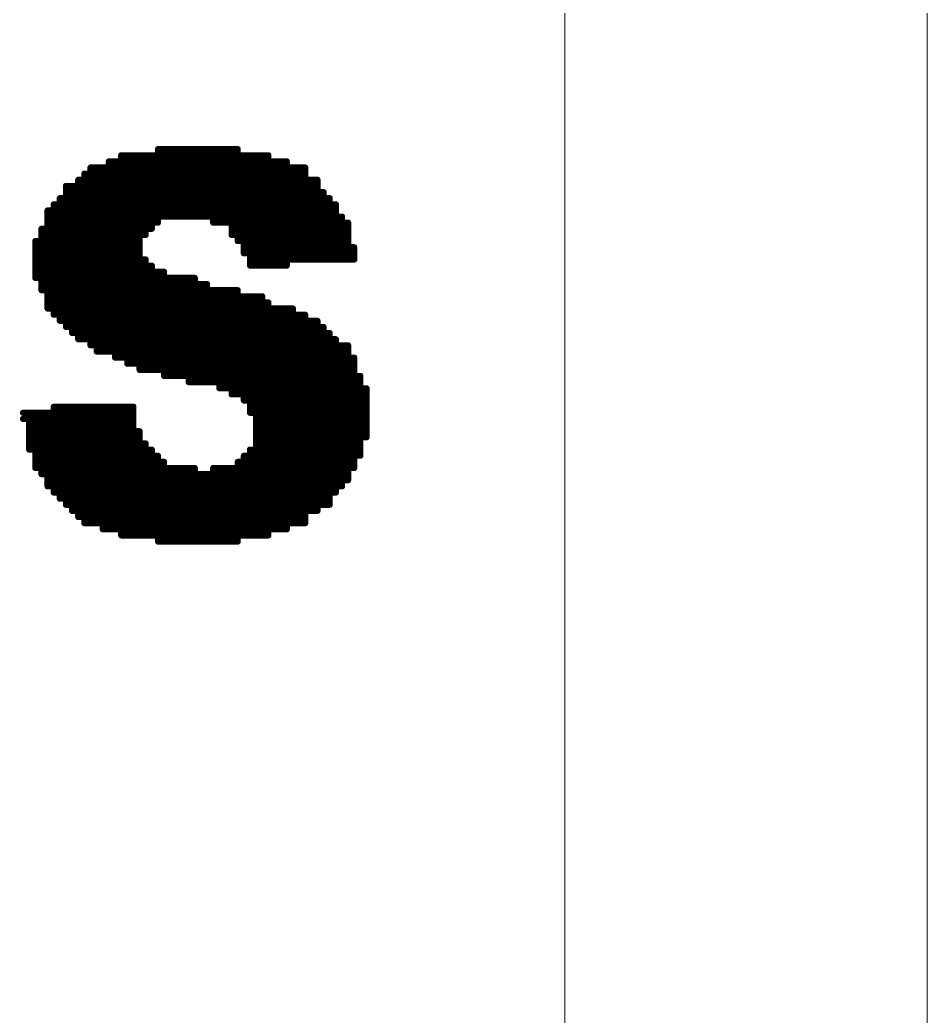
# Model space of a CAD drawing. Header units: millimetres. Extents: x 485.8 to 560.8, y 382.8 to 430.9.
# Drawn here: x 557.032 to 560.788, y 415.53 to 419.657 of the extents above; entities that cross this region are included whole.
import ezdxf

# ---------------------------------------------------------------- set-up
doc = ezdxf.new("R2010")
doc.units = ezdxf.units.MM
doc.layers.add('TOPOVERLAY', color=2, linetype='Continuous')

msp = doc.modelspace()

# ---------------------------------------------------------------- linework, layer by layer
at = {"color": 0, "lineweight": 5}
for p, q in [((560.7879, 430.8507), (560.7879, 382.8507)), ((559.2878, 386.3516), (559.2879, 427.3521))]:
    msp.add_line(p, q, dxfattribs=at)
at = {"layer": 'TOPOVERLAY', "color": 0, "const_width": 0.0254}
for points in [[(557.6035, 419.1214), (557.9337, 419.1214)], [(557.6035, 418.8166), (557.6035, 419.1214)], [(557.6289, 418.842), (557.6289, 419.1214)], [(557.6543, 418.842), (557.6543, 419.1214)], [(557.6797, 418.842), (557.6797, 419.1214)], [(557.7051, 418.842), (557.7051, 419.1214)], [(557.7305, 418.842), (557.7305, 419.1214)], [(557.7559, 418.842), (557.7559, 419.1214)], [(557.7813, 418.842), (557.7813, 419.1214)], [(557.8067, 418.842), (557.8067, 419.1214)], [(557.8321, 418.8166), (557.8321, 419.1214)], [(557.8575, 418.8166), (557.8575, 419.1214)], [(557.8829, 418.8166), (557.8829, 419.1214)], [(557.9083, 418.7658), (557.9083, 419.1214)], [(557.9337, 418.7404), (557.9337, 419.1214)], [(557.4511, 419.096), (558.0607, 419.096)], [(557.4511, 418.2578), (557.4511, 419.096)], [(557.4765, 418.2324), (557.4765, 419.096)], [(557.5019, 418.2324), (557.5019, 419.096)], [(557.5273, 418.207), (557.5273, 419.096)], [(557.5527, 418.7658), (557.5527, 419.096)], [(557.5781, 418.7912), (557.5781, 419.096)], [(557.9591, 418.6896), (557.9591, 419.096)], [(557.9845, 418.6388), (557.9845, 419.096)], [(558.0099, 418.6388), (558.0099, 419.096)], [(558.0353, 418.6388), (558.0353, 419.096)], [(558.0607, 418.6388), (558.0607, 419.096)], [(557.3241, 419.0452), (558.2131, 419.0452)], [(557.3241, 418.3086), (557.3241, 419.0452)], [(557.3495, 418.2832), (557.3495, 419.0452)], [(557.3749, 418.2832), (557.3749, 419.0452)], [(557.4003, 419.0706), (558.1369, 419.0706)], [(557.4003, 418.2832), (557.4003, 419.0706)], [(557.4257, 418.2578), (557.4257, 419.0706)], [(558.0861, 418.6388), (558.0861, 419.0706)], [(558.1115, 418.6388), (558.1115, 419.0706)], [(558.1369, 418.6388), (558.1369, 419.0706)], [(558.1623, 418.6642), (558.1623, 419.0452)], [(558.1877, 418.6642), (558.1877, 419.0452)], [(558.2131, 418.6642), (558.2131, 419.0452)], [(557.2987, 419.0198), (558.2131, 419.0198)], [(557.2987, 418.334), (557.2987, 419.0198)], [(557.2225, 418.969), (558.2639, 418.969)], [(557.2225, 418.3848), (557.2225, 418.969)], [(557.2479, 418.3594), (557.2479, 418.969)], [(557.2733, 418.9944), (558.2639, 418.9944)], [(557.2733, 418.334), (557.2733, 418.9944)], [(558.2385, 418.6642), (558.2385, 418.9944)], [(558.2639, 418.6642), (558.2639, 418.9944)], [(557.1971, 418.9182), (558.3147, 418.9182)], [(557.1971, 418.4102), (557.1971, 418.9182)], [(557.2225, 418.9436), (558.2893, 418.9436)], [(558.2893, 418.6642), (558.2893, 418.9436)], [(558.3147, 418.6642), (558.3147, 418.9182)], [(557.1717, 418.8928), (558.3401, 418.8928)], [(557.1717, 418.4356), (557.1717, 418.8928)], [(558.3401, 418.6642), (558.3401, 418.8928)], [(557.1463, 418.8674), (558.3401, 418.8674)], [(557.1463, 418.461), (557.1463, 418.8674)], [(557.1463, 418.842), (558.3655, 418.842)], [(558.3655, 418.6642), (558.3655, 418.842)], [(557.1209, 418.7912), (557.5781, 418.7912)], [(557.1209, 418.5372), (557.1209, 418.7912)], [(557.1463, 418.8166), (557.6035, 418.8166)], [(557.8321, 418.8166), (558.3909, 418.8166)], [(557.9083, 418.7912), (558.3909, 418.7912)], [(558.3909, 418.6642), (558.3909, 418.8166)], [(557.1209, 418.7658), (557.5527, 418.7658)], [(557.9083, 418.7658), (558.3909, 418.7658)], [(557.0955, 418.7404), (557.5273, 418.7404)], [(557.0955, 418.588), (557.0955, 418.7404)], [(557.0955, 418.715), (557.5273, 418.715)], [(557.9337, 418.7404), (558.3909, 418.7404)], [(557.9591, 418.715), (558.4163, 418.715)], [(558.4163, 418.6642), (558.4163, 418.715)], [(557.0955, 418.6896), (557.5273, 418.6896)], [(557.9591, 418.6896), (558.4163, 418.6896)], [(557.0955, 418.6642), (557.5527, 418.6642)], [(557.0955, 418.6388), (557.5781, 418.6388)], [(557.5527, 418.207), (557.5527, 418.6642)], [(557.5781, 418.207), (557.5781, 418.6388)], [(557.9845, 418.6642), (558.4163, 418.6642)], [(557.9845, 418.6388), (558.1369, 418.6388)], [(557.0955, 418.6134), (557.6289, 418.6134)], [(557.0955, 418.588), (557.7559, 418.588)], [(557.6035, 418.207), (557.6035, 418.6134)], [(557.6289, 418.1816), (557.6289, 418.6134)], [(557.6543, 418.1816), (557.6543, 418.588)], [(557.6797, 418.1816), (557.6797, 418.588)], [(557.7051, 418.1816), (557.7051, 418.588)], [(557.7305, 418.1562), (557.7305, 418.588)], [(557.7559, 418.1562), (557.7559, 418.588)], [(557.1209, 418.5626), (557.8067, 418.5626)], [(557.7813, 418.1562), (557.7813, 418.5626)], [(557.8067, 418.1562), (557.8067, 418.5626)], [(557.1209, 418.5372), (557.9337, 418.5372)], [(557.1463, 418.5118), (558.0353, 418.5118)], [(557.8321, 418.1562), (557.8321, 418.5372)], [(557.8575, 418.1308), (557.8575, 418.5372)], [(557.8829, 418.1308), (557.8829, 418.5372)], [(557.9083, 418.1054), (557.9083, 418.5372)], [(557.9337, 418.1054), (557.9337, 418.5372)], [(557.9591, 418.08), (557.9591, 418.5118)], [(557.9845, 418.0292), (557.9845, 418.5118)], [(558.0099, 417.5212), (558.0099, 418.5118)], [(558.0353, 417.5212), (558.0353, 418.5118)], [(557.1463, 418.4864), (558.0607, 418.4864)], [(557.1463, 418.461), (558.1623, 418.461)], [(558.0607, 417.5212), (558.0607, 418.4864)], [(558.0861, 417.5466), (558.0861, 418.461)], [(558.1115, 417.5466), (558.1115, 418.461)], [(558.1369, 417.5466), (558.1369, 418.461)], [(558.1623, 417.572), (558.1623, 418.461)], [(557.1717, 418.4356), (558.2131, 418.4356)], [(558.1877, 417.572), (558.1877, 418.4356)], [(558.2131, 417.572), (558.2131, 418.4356)], [(557.1971, 418.4102), (558.2639, 418.4102)], [(557.2225, 418.3848), (558.2893, 418.3848)], [(558.2385, 417.6228), (558.2385, 418.4102)], [(558.2639, 417.6228), (558.2639, 418.4102)], [(558.2893, 417.6482), (558.2893, 418.3848)], [(557.2479, 418.3594), (558.3147, 418.3594)], [(558.3147, 417.6482), (558.3147, 418.3594)], [(557.2733, 418.334), (558.3401, 418.334)], [(557.3241, 418.3086), (558.3909, 418.3086)], [(558.3401, 417.699), (558.3401, 418.334)], [(558.3655, 417.7244), (558.3655, 418.3086)], [(558.3909, 417.7498), (558.3909, 418.3086)], [(557.3495, 418.2832), (558.3909, 418.2832)], [(557.4257, 418.2578), (558.4163, 418.2578)], [(558.4163, 417.8006), (558.4163, 418.2578)], [(557.4765, 418.2324), (558.4163, 418.2324)], [(557.5273, 418.207), (558.4163, 418.207)], [(557.6289, 418.1816), (558.4417, 418.1816)], [(558.4417, 417.8514), (558.4417, 418.1816)], [(557.7305, 418.1562), (558.4417, 418.1562)], [(557.8575, 418.1308), (558.4671, 418.1308)], [(558.4671, 417.9276), (558.4671, 418.1308)], [(557.9083, 418.1054), (558.4671, 418.1054)], [(557.1717, 418.0546), (557.5019, 418.0546)], [(557.1717, 417.699), (557.1717, 418.0546)], [(557.1971, 417.6736), (557.1971, 418.0546)], [(557.2225, 417.6482), (557.2225, 418.0546)], [(557.2479, 417.6228), (557.2479, 418.0546)], [(557.2733, 417.5974), (557.2733, 418.0546)], [(557.2987, 417.572), (557.2987, 418.0546)], [(557.3241, 417.572), (557.3241, 418.0546)], [(557.3495, 417.572), (557.3495, 418.0546)], [(557.3749, 417.5466), (557.3749, 418.0546)], [(557.4003, 417.5466), (557.4003, 418.0546)], [(557.4257, 417.5466), (557.4257, 418.0546)], [(557.4511, 417.5212), (557.4511, 418.0546)], [(557.4765, 417.5212), (557.4765, 418.0546)], [(557.5019, 417.5212), (557.5019, 418.0546)], [(557.9591, 418.08), (558.4671, 418.08)], [(557.9845, 418.0546), (558.4671, 418.0546)], [(557.0447, 418.0292), (557.5019, 418.0292)], [(557.0701, 417.8768), (557.0701, 418.0292)], [(557.0955, 417.8006), (557.0955, 418.0292)], [(557.1209, 417.7752), (557.1209, 418.0292)], [(557.1463, 417.7244), (557.1463, 418.0292)], [(557.9845, 418.0292), (558.4671, 418.0292)], [(557.0447, 418.0038), (557.5019, 418.0038)], [(557.0701, 417.9784), (557.5019, 417.9784)], [(558.0099, 418.0038), (558.4671, 418.0038)], [(558.0099, 417.9784), (558.4671, 417.9784)], [(557.0701, 417.953), (557.5273, 417.953)], [(557.0701, 417.9276), (557.5273, 417.9276)], [(557.5273, 417.5212), (557.5273, 417.953)], [(558.0099, 417.953), (558.4671, 417.953)], [(558.0099, 417.9276), (558.4671, 417.9276)], [(557.0701, 417.9022), (557.5527, 417.9022)], [(557.5527, 417.5212), (557.5527, 417.9022)], [(558.0099, 417.9022), (558.4417, 417.9022)], [(557.0701, 417.8768), (557.5781, 417.8768)], [(557.0955, 417.8514), (557.6035, 417.8514)], [(557.5781, 417.5212), (557.5781, 417.8768)], [(557.6035, 417.4958), (557.6035, 417.8514)], [(557.9591, 417.8514), (558.4417, 417.8514)], [(557.9591, 417.5212), (557.9591, 417.8514)], [(557.9845, 417.8768), (558.4417, 417.8768)], [(557.9845, 417.5212), (557.9845, 417.8768)], [(557.0955, 417.826), (557.6289, 417.826)], [(557.0955, 417.8006), (557.7559, 417.8006)], [(557.6289, 417.4958), (557.6289, 417.826)], [(557.6543, 417.4958), (557.6543, 417.8006)], [(557.6797, 417.4958), (557.6797, 417.8006)], [(557.7051, 417.4958), (557.7051, 417.8006)], [(557.7305, 417.4958), (557.7305, 417.8006)], [(557.7559, 417.4958), (557.7559, 417.8006)], [(557.8321, 417.8006), (558.4163, 417.8006)], [(557.8321, 417.4958), (557.8321, 417.8006)], [(557.8575, 417.4958), (557.8575, 417.8006)], [(557.8829, 417.4958), (557.8829, 417.8006)], [(557.9083, 417.4958), (557.9083, 417.8006)], [(557.9337, 417.826), (558.4163, 417.826)], [(557.9337, 417.4958), (557.9337, 417.826)], [(557.1209, 417.7752), (558.3909, 417.7752)], [(557.7813, 417.4958), (557.7813, 417.7752)], [(557.8067, 417.4958), (557.8067, 417.7752)], [(557.1463, 417.7498), (558.3909, 417.7498)], [(557.1463, 417.7244), (558.3655, 417.7244)], [(557.1717, 417.699), (558.3401, 417.699)], [(557.1971, 417.6736), (558.3147, 417.6736)], [(557.2225, 417.6482), (558.3147, 417.6482)], [(557.2479, 417.6228), (558.2639, 417.6228)], [(557.2733, 417.5974), (558.2131, 417.5974)], [(557.2987, 417.572), (558.2131, 417.572)], [(557.3749, 417.5466), (558.1369, 417.5466)], [(557.4511, 417.5212), (558.0607, 417.5212)], [(557.6035, 417.4958), (557.9337, 417.4958)]]:
    msp.add_lwpolyline(points, dxfattribs=at)
at = {"layer": 'TOPOVERLAY', "color": 0, "const_width": 0.0127}
for points in [[(557.5972, 419.1214, 1), (557.6099, 419.1214, 1)], [(557.5972, 419.1214, 1), (557.6099, 419.1214, 1)], [(557.6226, 419.1214, 1), (557.6353, 419.1214, 1)], [(557.648, 419.1214, 1), (557.6607, 419.1214, 1)], [(557.6734, 419.1214, 1), (557.6861, 419.1214, 1)], [(557.6988, 419.1214, 1), (557.7115, 419.1214, 1)], [(557.7242, 419.1214, 1), (557.7369, 419.1214, 1)], [(557.7496, 419.1214, 1), (557.7623, 419.1214, 1)], [(557.775, 419.1214, 1), (557.7877, 419.1214, 1)], [(557.8004, 419.1214, 1), (557.8131, 419.1214, 1)], [(557.8258, 419.1214, 1), (557.8385, 419.1214, 1)], [(557.8512, 419.1214, 1), (557.8639, 419.1214, 1)], [(557.8766, 419.1214, 1), (557.8893, 419.1214, 1)], [(557.902, 419.1214, 1), (557.9147, 419.1214, 1)], [(557.9274, 419.1214, 1), (557.9401, 419.1214, 1)], [(557.9274, 419.1214, 1), (557.9401, 419.1214, 1)], [(557.4448, 419.096, 1), (557.4575, 419.096, 1)], [(557.4448, 419.096, 1), (557.4575, 419.096, 1)], [(557.4702, 419.096, 1), (557.4829, 419.096, 1)], [(557.4956, 419.096, 1), (557.5083, 419.096, 1)], [(557.521, 419.096, 1), (557.5337, 419.096, 1)], [(557.5464, 419.096, 1), (557.5591, 419.096, 1)], [(557.5718, 419.096, 1), (557.5845, 419.096, 1)], [(557.9528, 419.096, 1), (557.9655, 419.096, 1)], [(557.9782, 419.096, 1), (557.9909, 419.096, 1)], [(558.0036, 419.096, 1), (558.0163, 419.096, 1)], [(558.029, 419.096, 1), (558.0417, 419.096, 1)], [(558.0544, 419.096, 1), (558.0671, 419.096, 1)], [(558.0544, 419.096, 1), (558.0671, 419.096, 1)], [(557.3178, 419.0452, 1), (557.3305, 419.0452, 1)], [(557.3178, 419.0452, 1), (557.3305, 419.0452, 1)], [(557.3432, 419.0452, 1), (557.3559, 419.0452, 1)], [(557.3686, 419.0452, 1), (557.3813, 419.0452, 1)], [(557.394, 419.0706, 1), (557.4067, 419.0706, 1)], [(557.394, 419.0706, 1), (557.4067, 419.0706, 1)], [(557.4194, 419.0706, 1), (557.4321, 419.0706, 1)], [(558.0798, 419.0706, 1), (558.0925, 419.0706, 1)], [(558.1052, 419.0706, 1), (558.1179, 419.0706, 1)], [(558.1306, 419.0706, 1), (558.1433, 419.0706, 1)], [(558.1306, 419.0706, 1), (558.1433, 419.0706, 1)], [(558.156, 419.0452, 1), (558.1687, 419.0452, 1)], [(558.1814, 419.0452, 1), (558.1941, 419.0452, 1)], [(558.2068, 419.0452, 1), (558.2195, 419.0452, 1)], [(558.2068, 419.0452, 1), (558.2195, 419.0452, 1)], [(557.2924, 419.0198, 1), (557.3051, 419.0198, 1)], [(557.2924, 419.0198, 1), (557.3051, 419.0198, 1)], [(558.2068, 419.0198, 1), (558.2195, 419.0198, 1)], [(557.2162, 418.969, 1), (557.2289, 418.969, 1)], [(557.2162, 418.969, 1), (557.2289, 418.969, 1)], [(557.2416, 418.969, 1), (557.2543, 418.969, 1)], [(557.267, 418.9944, 1), (557.2797, 418.9944, 1)], [(557.267, 418.9944, 1), (557.2797, 418.9944, 1)], [(558.2322, 418.9944, 1), (558.2449, 418.9944, 1)], [(558.2576, 418.9944, 1), (558.2703, 418.9944, 1)], [(558.2576, 418.9944, 1), (558.2703, 418.9944, 1)], [(558.2576, 418.969, 1), (558.2703, 418.969, 1)], [(557.1908, 418.9182, 1), (557.2035, 418.9182, 1)], [(557.1908, 418.9182, 1), (557.2035, 418.9182, 1)], [(557.2162, 418.9436, 1), (557.2289, 418.9436, 1)], [(558.283, 418.9436, 1), (558.2957, 418.9436, 1)], [(558.283, 418.9436, 1), (558.2957, 418.9436, 1)], [(558.3084, 418.9182, 1), (558.3211, 418.9182, 1)], [(558.3084, 418.9182, 1), (558.3211, 418.9182, 1)], [(557.1654, 418.8928, 1), (557.1781, 418.8928, 1)], [(557.1654, 418.8928, 1), (557.1781, 418.8928, 1)], [(558.3338, 418.8928, 1), (558.3465, 418.8928, 1)], [(558.3338, 418.8928, 1), (558.3465, 418.8928, 1)], [(557.14, 418.8674, 1), (557.1527, 418.8674, 1)], [(557.14, 418.8674, 1), (557.1527, 418.8674, 1)], [(557.14, 418.842, 1), (557.1527, 418.842, 1)], [(557.6226, 418.842, 1), (557.6353, 418.842, 1)], [(557.648, 418.842, 1), (557.6607, 418.842, 1)], [(557.6734, 418.842, 1), (557.6861, 418.842, 1)], [(557.6988, 418.842, 1), (557.7115, 418.842, 1)], [(557.7242, 418.842, 1), (557.7369, 418.842, 1)], [(557.7496, 418.842, 1), (557.7623, 418.842, 1)], [(557.775, 418.842, 1), (557.7877, 418.842, 1)], [(557.8004, 418.842, 1), (557.8131, 418.842, 1)], [(558.3338, 418.8674, 1), (558.3465, 418.8674, 1)], [(558.3592, 418.842, 1), (558.3719, 418.842, 1)], [(558.3592, 418.842, 1), (558.3719, 418.842, 1)], [(557.1146, 418.7912, 1), (557.1273, 418.7912, 1)], [(557.1146, 418.7912, 1), (557.1273, 418.7912, 1)], [(557.14, 418.8166, 1), (557.1527, 418.8166, 1)], [(557.5718, 418.7912, 1), (557.5845, 418.7912, 1)], [(557.5718, 418.7912, 1), (557.5845, 418.7912, 1)], [(557.5972, 418.8166, 1), (557.6099, 418.8166, 1)], [(557.5972, 418.8166, 1), (557.6099, 418.8166, 1)], [(557.8258, 418.8166, 1), (557.8385, 418.8166, 1)], [(557.8258, 418.8166, 1), (557.8385, 418.8166, 1)], [(557.8512, 418.8166, 1), (557.8639, 418.8166, 1)], [(557.8766, 418.8166, 1), (557.8893, 418.8166, 1)], [(557.902, 418.7912, 1), (557.9147, 418.7912, 1)], [(558.3846, 418.8166, 1), (558.3973, 418.8166, 1)], [(558.3846, 418.8166, 1), (558.3973, 418.8166, 1)], [(558.3846, 418.7912, 1), (558.3973, 418.7912, 1)], [(557.1146, 418.7658, 1), (557.1273, 418.7658, 1)], [(557.5464, 418.7658, 1), (557.5591, 418.7658, 1)], [(557.5464, 418.7658, 1), (557.5591, 418.7658, 1)], [(557.902, 418.7658, 1), (557.9147, 418.7658, 1)], [(557.902, 418.7658, 1), (557.9147, 418.7658, 1)], [(558.3846, 418.7658, 1), (558.3973, 418.7658, 1)], [(557.0892, 418.7404, 1), (557.1019, 418.7404, 1)], [(557.0892, 418.7404, 1), (557.1019, 418.7404, 1)], [(557.0892, 418.715, 1), (557.1019, 418.715, 1)], [(557.521, 418.7404, 1), (557.5337, 418.7404, 1)], [(557.521, 418.715, 1), (557.5337, 418.715, 1)], [(557.9274, 418.7404, 1), (557.9401, 418.7404, 1)], [(557.9274, 418.7404, 1), (557.9401, 418.7404, 1)], [(557.9528, 418.715, 1), (557.9655, 418.715, 1)], [(558.3846, 418.7404, 1), (558.3973, 418.7404, 1)], [(558.41, 418.715, 1), (558.4227, 418.715, 1)], [(558.41, 418.715, 1), (558.4227, 418.715, 1)], [(557.0892, 418.6896, 1), (557.1019, 418.6896, 1)], [(557.521, 418.6896, 1), (557.5337, 418.6896, 1)], [(557.9528, 418.6896, 1), (557.9655, 418.6896, 1)], [(557.9528, 418.6896, 1), (557.9655, 418.6896, 1)], [(558.41, 418.6896, 1), (558.4227, 418.6896, 1)], [(557.0892, 418.6642, 1), (557.1019, 418.6642, 1)], [(557.0892, 418.6388, 1), (557.1019, 418.6388, 1)], [(557.5464, 418.6642, 1), (557.5591, 418.6642, 1)], [(557.5464, 418.6642, 1), (557.5591, 418.6642, 1)], [(557.5718, 418.6388, 1), (557.5845, 418.6388, 1)], [(557.5718, 418.6388, 1), (557.5845, 418.6388, 1)], [(557.9782, 418.6642, 1), (557.9909, 418.6642, 1)], [(557.9782, 418.6388, 1), (557.9909, 418.6388, 1)], [(557.9782, 418.6388, 1), (557.9909, 418.6388, 1)], [(558.0036, 418.6388, 1), (558.0163, 418.6388, 1)], [(558.029, 418.6388, 1), (558.0417, 418.6388, 1)], [(558.0544, 418.6388, 1), (558.0671, 418.6388, 1)], [(558.0798, 418.6388, 1), (558.0925, 418.6388, 1)], [(558.1052, 418.6388, 1), (558.1179, 418.6388, 1)], [(558.1306, 418.6388, 1), (558.1433, 418.6388, 1)], [(558.1306, 418.6388, 1), (558.1433, 418.6388, 1)], [(558.156, 418.6642, 1), (558.1687, 418.6642, 1)], [(558.1814, 418.6642, 1), (558.1941, 418.6642, 1)], [(558.2068, 418.6642, 1), (558.2195, 418.6642, 1)], [(558.2322, 418.6642, 1), (558.2449, 418.6642, 1)], [(558.2576, 418.6642, 1), (558.2703, 418.6642, 1)], [(558.283, 418.6642, 1), (558.2957, 418.6642, 1)], [(558.3084, 418.6642, 1), (558.3211, 418.6642, 1)], [(558.3338, 418.6642, 1), (558.3465, 418.6642, 1)], [(558.3592, 418.6642, 1), (558.3719, 418.6642, 1)], [(558.3846, 418.6642, 1), (558.3973, 418.6642, 1)], [(558.41, 418.6642, 1), (558.4227, 418.6642, 1)], [(558.41, 418.6642, 1), (558.4227, 418.6642, 1)], [(557.0892, 418.6134, 1), (557.1019, 418.6134, 1)], [(557.0892, 418.588, 1), (557.1019, 418.588, 1)], [(557.0892, 418.588, 1), (557.1019, 418.588, 1)], [(557.5972, 418.6134, 1), (557.6099, 418.6134, 1)], [(557.6226, 418.6134, 1), (557.6353, 418.6134, 1)], [(557.6226, 418.6134, 1), (557.6353, 418.6134, 1)], [(557.648, 418.588, 1), (557.6607, 418.588, 1)], [(557.6734, 418.588, 1), (557.6861, 418.588, 1)], [(557.6988, 418.588, 1), (557.7115, 418.588, 1)], [(557.7242, 418.588, 1), (557.7369, 418.588, 1)], [(557.7496, 418.588, 1), (557.7623, 418.588, 1)], [(557.7496, 418.588, 1), (557.7623, 418.588, 1)], [(557.1146, 418.5626, 1), (557.1273, 418.5626, 1)], [(557.775, 418.5626, 1), (557.7877, 418.5626, 1)], [(557.8004, 418.5626, 1), (557.8131, 418.5626, 1)], [(557.8004, 418.5626, 1), (557.8131, 418.5626, 1)], [(557.1146, 418.5372, 1), (557.1273, 418.5372, 1)], [(557.1146, 418.5372, 1), (557.1273, 418.5372, 1)], [(557.14, 418.5118, 1), (557.1527, 418.5118, 1)], [(557.8258, 418.5372, 1), (557.8385, 418.5372, 1)], [(557.8512, 418.5372, 1), (557.8639, 418.5372, 1)], [(557.8766, 418.5372, 1), (557.8893, 418.5372, 1)], [(557.902, 418.5372, 1), (557.9147, 418.5372, 1)], [(557.9274, 418.5372, 1), (557.9401, 418.5372, 1)], [(557.9274, 418.5372, 1), (557.9401, 418.5372, 1)], [(557.9528, 418.5118, 1), (557.9655, 418.5118, 1)], [(557.9782, 418.5118, 1), (557.9909, 418.5118, 1)], [(558.0036, 418.5118, 1), (558.0163, 418.5118, 1)], [(558.029, 418.5118, 1), (558.0417, 418.5118, 1)], [(558.029, 418.5118, 1), (558.0417, 418.5118, 1)], [(557.14, 418.4864, 1), (557.1527, 418.4864, 1)], [(557.14, 418.461, 1), (557.1527, 418.461, 1)], [(557.14, 418.461, 1), (557.1527, 418.461, 1)], [(558.0544, 418.4864, 1), (558.0671, 418.4864, 1)], [(558.0544, 418.4864, 1), (558.0671, 418.4864, 1)], [(558.0798, 418.461, 1), (558.0925, 418.461, 1)], [(558.1052, 418.461, 1), (558.1179, 418.461, 1)], [(558.1306, 418.461, 1), (558.1433, 418.461, 1)], [(558.156, 418.461, 1), (558.1687, 418.461, 1)], [(558.156, 418.461, 1), (558.1687, 418.461, 1)], [(557.1654, 418.4356, 1), (557.1781, 418.4356, 1)], [(557.1654, 418.4356, 1), (557.1781, 418.4356, 1)], [(558.1814, 418.4356, 1), (558.1941, 418.4356, 1)], [(558.2068, 418.4356, 1), (558.2195, 418.4356, 1)], [(558.2068, 418.4356, 1), (558.2195, 418.4356, 1)], [(557.1908, 418.4102, 1), (557.2035, 418.4102, 1)], [(557.1908, 418.4102, 1), (557.2035, 418.4102, 1)], [(557.2162, 418.3848, 1), (557.2289, 418.3848, 1)], [(557.2162, 418.3848, 1), (557.2289, 418.3848, 1)], [(558.2322, 418.4102, 1), (558.2449, 418.4102, 1)], [(558.2576, 418.4102, 1), (558.2703, 418.4102, 1)], [(558.2576, 418.4102, 1), (558.2703, 418.4102, 1)], [(558.283, 418.3848, 1), (558.2957, 418.3848, 1)], [(558.283, 418.3848, 1), (558.2957, 418.3848, 1)], [(557.2416, 418.3594, 1), (557.2543, 418.3594, 1)], [(557.2416, 418.3594, 1), (557.2543, 418.3594, 1)], [(558.3084, 418.3594, 1), (558.3211, 418.3594, 1)], [(558.3084, 418.3594, 1), (558.3211, 418.3594, 1)], [(557.267, 418.334, 1), (557.2797, 418.334, 1)], [(557.267, 418.334, 1), (557.2797, 418.334, 1)], [(557.2924, 418.334, 1), (557.3051, 418.334, 1)], [(557.3178, 418.3086, 1), (557.3305, 418.3086, 1)], [(557.3178, 418.3086, 1), (557.3305, 418.3086, 1)], [(558.3338, 418.334, 1), (558.3465, 418.334, 1)], [(558.3338, 418.334, 1), (558.3465, 418.334, 1)], [(558.3592, 418.3086, 1), (558.3719, 418.3086, 1)], [(558.3846, 418.3086, 1), (558.3973, 418.3086, 1)], [(558.3846, 418.3086, 1), (558.3973, 418.3086, 1)], [(557.3432, 418.2832, 1), (557.3559, 418.2832, 1)], [(557.3432, 418.2832, 1), (557.3559, 418.2832, 1)], [(557.3686, 418.2832, 1), (557.3813, 418.2832, 1)], [(557.394, 418.2832, 1), (557.4067, 418.2832, 1)], [(557.4194, 418.2578, 1), (557.4321, 418.2578, 1)], [(557.4194, 418.2578, 1), (557.4321, 418.2578, 1)], [(557.4448, 418.2578, 1), (557.4575, 418.2578, 1)], [(558.3846, 418.2832, 1), (558.3973, 418.2832, 1)], [(558.41, 418.2578, 1), (558.4227, 418.2578, 1)], [(558.41, 418.2578, 1), (558.4227, 418.2578, 1)], [(557.4702, 418.2324, 1), (557.4829, 418.2324, 1)], [(557.4702, 418.2324, 1), (557.4829, 418.2324, 1)], [(557.4956, 418.2324, 1), (557.5083, 418.2324, 1)], [(558.41, 418.2324, 1), (558.4227, 418.2324, 1)], [(557.521, 418.207, 1), (557.5337, 418.207, 1)], [(557.521, 418.207, 1), (557.5337, 418.207, 1)], [(557.5464, 418.207, 1), (557.5591, 418.207, 1)], [(557.5718, 418.207, 1), (557.5845, 418.207, 1)], [(557.5972, 418.207, 1), (557.6099, 418.207, 1)], [(557.6226, 418.1816, 1), (557.6353, 418.1816, 1)], [(557.6226, 418.1816, 1), (557.6353, 418.1816, 1)], [(557.648, 418.1816, 1), (557.6607, 418.1816, 1)], [(557.6734, 418.1816, 1), (557.6861, 418.1816, 1)], [(557.6988, 418.1816, 1), (557.7115, 418.1816, 1)], [(558.41, 418.207, 1), (558.4227, 418.207, 1)], [(558.4354, 418.1816, 1), (558.4481, 418.1816, 1)], [(558.4354, 418.1816, 1), (558.4481, 418.1816, 1)], [(557.7242, 418.1562, 1), (557.7369, 418.1562, 1)], [(557.7242, 418.1562, 1), (557.7369, 418.1562, 1)], [(557.7496, 418.1562, 1), (557.7623, 418.1562, 1)], [(557.775, 418.1562, 1), (557.7877, 418.1562, 1)], [(557.8004, 418.1562, 1), (557.8131, 418.1562, 1)], [(557.8258, 418.1562, 1), (557.8385, 418.1562, 1)], [(557.8512, 418.1308, 1), (557.8639, 418.1308, 1)], [(557.8512, 418.1308, 1), (557.8639, 418.1308, 1)], [(557.8766, 418.1308, 1), (557.8893, 418.1308, 1)], [(558.4354, 418.1562, 1), (558.4481, 418.1562, 1)], [(558.4608, 418.1308, 1), (558.4735, 418.1308, 1)], [(558.4608, 418.1308, 1), (558.4735, 418.1308, 1)], [(557.902, 418.1054, 1), (557.9147, 418.1054, 1)], [(557.902, 418.1054, 1), (557.9147, 418.1054, 1)], [(557.9274, 418.1054, 1), (557.9401, 418.1054, 1)], [(558.4608, 418.1054, 1), (558.4735, 418.1054, 1)], [(557.1654, 418.0546, 1), (557.1781, 418.0546, 1)], [(557.1654, 418.0546, 1), (557.1781, 418.0546, 1)], [(557.1908, 418.0546, 1), (557.2035, 418.0546, 1)], [(557.2162, 418.0546, 1), (557.2289, 418.0546, 1)], [(557.2416, 418.0546, 1), (557.2543, 418.0546, 1)], [(557.267, 418.0546, 1), (557.2797, 418.0546, 1)], [(557.2924, 418.0546, 1), (557.3051, 418.0546, 1)], [(557.3178, 418.0546, 1), (557.3305, 418.0546, 1)], [(557.3432, 418.0546, 1), (557.3559, 418.0546, 1)], [(557.3686, 418.0546, 1), (557.3813, 418.0546, 1)], [(557.394, 418.0546, 1), (557.4067, 418.0546, 1)], [(557.4194, 418.0546, 1), (557.4321, 418.0546, 1)], [(557.4448, 418.0546, 1), (557.4575, 418.0546, 1)], [(557.4702, 418.0546, 1), (557.4829, 418.0546, 1)], [(557.4956, 418.0546, 1), (557.5083, 418.0546, 1)], [(557.4956, 418.0546, 1), (557.5083, 418.0546, 1)], [(557.9528, 418.08, 1), (557.9655, 418.08, 1)], [(557.9528, 418.08, 1), (557.9655, 418.08, 1)], [(557.9782, 418.0546, 1), (557.9909, 418.0546, 1)], [(558.4608, 418.08, 1), (558.4735, 418.08, 1)], [(558.4608, 418.0546, 1), (558.4735, 418.0546, 1)], [(557.0384, 418.0292, 1), (557.0511, 418.0292, 1)], [(557.0638, 418.0292, 1), (557.0765, 418.0292, 1)], [(557.0892, 418.0292, 1), (557.1019, 418.0292, 1)], [(557.1146, 418.0292, 1), (557.1273, 418.0292, 1)], [(557.14, 418.0292, 1), (557.1527, 418.0292, 1)], [(557.4956, 418.0292, 1), (557.5083, 418.0292, 1)], [(557.9782, 418.0292, 1), (557.9909, 418.0292, 1)], [(557.9782, 418.0292, 1), (557.9909, 418.0292, 1)], [(558.4608, 418.0292, 1), (558.4735, 418.0292, 1)], [(557.0384, 418.0038, 1), (557.0511, 418.0038, 1)], [(557.0638, 417.9784, 1), (557.0765, 417.9784, 1)], [(557.4956, 418.0038, 1), (557.5083, 418.0038, 1)], [(557.4956, 417.9784, 1), (557.5083, 417.9784, 1)], [(558.0036, 418.0038, 1), (558.0163, 418.0038, 1)], [(558.0036, 417.9784, 1), (558.0163, 417.9784, 1)], [(558.4608, 418.0038, 1), (558.4735, 418.0038, 1)], [(558.4608, 417.9784, 1), (558.4735, 417.9784, 1)], [(557.0638, 417.953, 1), (557.0765, 417.953, 1)], [(557.0638, 417.9276, 1), (557.0765, 417.9276, 1)], [(557.521, 417.953, 1), (557.5337, 417.953, 1)], [(557.521, 417.953, 1), (557.5337, 417.953, 1)], [(557.521, 417.9276, 1), (557.5337, 417.9276, 1)], [(558.0036, 417.953, 1), (558.0163, 417.953, 1)], [(558.0036, 417.9276, 1), (558.0163, 417.9276, 1)], [(558.4608, 417.953, 1), (558.4735, 417.953, 1)], [(558.4608, 417.9276, 1), (558.4735, 417.9276, 1)], [(558.4608, 417.9276, 1), (558.4735, 417.9276, 1)], [(557.0638, 417.9022, 1), (557.0765, 417.9022, 1)], [(557.5464, 417.9022, 1), (557.5591, 417.9022, 1)], [(557.5464, 417.9022, 1), (557.5591, 417.9022, 1)], [(558.0036, 417.9022, 1), (558.0163, 417.9022, 1)], [(558.4354, 417.9022, 1), (558.4481, 417.9022, 1)], [(557.0638, 417.8768, 1), (557.0765, 417.8768, 1)], [(557.0638, 417.8768, 1), (557.0765, 417.8768, 1)], [(557.0892, 417.8514, 1), (557.1019, 417.8514, 1)], [(557.5718, 417.8768, 1), (557.5845, 417.8768, 1)], [(557.5718, 417.8768, 1), (557.5845, 417.8768, 1)], [(557.5972, 417.8514, 1), (557.6099, 417.8514, 1)], [(557.5972, 417.8514, 1), (557.6099, 417.8514, 1)], [(557.9528, 417.8514, 1), (557.9655, 417.8514, 1)], [(557.9528, 417.8514, 1), (557.9655, 417.8514, 1)], [(557.9782, 417.8768, 1), (557.9909, 417.8768, 1)], [(557.9782, 417.8768, 1), (557.9909, 417.8768, 1)], [(558.4354, 417.8768, 1), (558.4481, 417.8768, 1)], [(558.4354, 417.8514, 1), (558.4481, 417.8514, 1)], [(558.4354, 417.8514, 1), (558.4481, 417.8514, 1)], [(557.0892, 417.826, 1), (557.1019, 417.826, 1)], [(557.0892, 417.8006, 1), (557.1019, 417.8006, 1)], [(557.0892, 417.8006, 1), (557.1019, 417.8006, 1)], [(557.6226, 417.826, 1), (557.6353, 417.826, 1)], [(557.6226, 417.826, 1), (557.6353, 417.826, 1)], [(557.648, 417.8006, 1), (557.6607, 417.8006, 1)], [(557.6734, 417.8006, 1), (557.6861, 417.8006, 1)], [(557.6988, 417.8006, 1), (557.7115, 417.8006, 1)], [(557.7242, 417.8006, 1), (557.7369, 417.8006, 1)], [(557.7496, 417.8006, 1), (557.7623, 417.8006, 1)], [(557.7496, 417.8006, 1), (557.7623, 417.8006, 1)], [(557.8258, 417.8006, 1), (557.8385, 417.8006, 1)], [(557.8258, 417.8006, 1), (557.8385, 417.8006, 1)], [(557.8512, 417.8006, 1), (557.8639, 417.8006, 1)], [(557.8766, 417.8006, 1), (557.8893, 417.8006, 1)], [(557.902, 417.8006, 1), (557.9147, 417.8006, 1)], [(557.9274, 417.826, 1), (557.9401, 417.826, 1)], [(557.9274, 417.826, 1), (557.9401, 417.826, 1)], [(558.41, 417.826, 1), (558.4227, 417.826, 1)], [(558.41, 417.8006, 1), (558.4227, 417.8006, 1)], [(558.41, 417.8006, 1), (558.4227, 417.8006, 1)], [(557.1146, 417.7752, 1), (557.1273, 417.7752, 1)], [(557.1146, 417.7752, 1), (557.1273, 417.7752, 1)], [(557.775, 417.7752, 1), (557.7877, 417.7752, 1)], [(557.8004, 417.7752, 1), (557.8131, 417.7752, 1)], [(558.3846, 417.7752, 1), (558.3973, 417.7752, 1)], [(557.14, 417.7498, 1), (557.1527, 417.7498, 1)], [(557.14, 417.7244, 1), (557.1527, 417.7244, 1)], [(557.14, 417.7244, 1), (557.1527, 417.7244, 1)], [(558.3592, 417.7244, 1), (558.3719, 417.7244, 1)], [(558.3592, 417.7244, 1), (558.3719, 417.7244, 1)], [(558.3846, 417.7498, 1), (558.3973, 417.7498, 1)], [(558.3846, 417.7498, 1), (558.3973, 417.7498, 1)], [(557.1654, 417.699, 1), (557.1781, 417.699, 1)], [(557.1654, 417.699, 1), (557.1781, 417.699, 1)], [(558.3338, 417.699, 1), (558.3465, 417.699, 1)], [(558.3338, 417.699, 1), (558.3465, 417.699, 1)], [(557.1908, 417.6736, 1), (557.2035, 417.6736, 1)], [(557.1908, 417.6736, 1), (557.2035, 417.6736, 1)], [(557.2162, 417.6482, 1), (557.2289, 417.6482, 1)], [(557.2162, 417.6482, 1), (557.2289, 417.6482, 1)], [(558.283, 417.6482, 1), (558.2957, 417.6482, 1)], [(558.3084, 417.6736, 1), (558.3211, 417.6736, 1)], [(558.3084, 417.6482, 1), (558.3211, 417.6482, 1)], [(558.3084, 417.6482, 1), (558.3211, 417.6482, 1)], [(557.2416, 417.6228, 1), (557.2543, 417.6228, 1)], [(557.2416, 417.6228, 1), (557.2543, 417.6228, 1)], [(557.267, 417.5974, 1), (557.2797, 417.5974, 1)], [(557.267, 417.5974, 1), (557.2797, 417.5974, 1)], [(558.2068, 417.5974, 1), (558.2195, 417.5974, 1)], [(558.2322, 417.6228, 1), (558.2449, 417.6228, 1)], [(558.2576, 417.6228, 1), (558.2703, 417.6228, 1)], [(558.2576, 417.6228, 1), (558.2703, 417.6228, 1)], [(557.2924, 417.572, 1), (557.3051, 417.572, 1)], [(557.2924, 417.572, 1), (557.3051, 417.572, 1)], [(557.3178, 417.572, 1), (557.3305, 417.572, 1)], [(557.3432, 417.572, 1), (557.3559, 417.572, 1)], [(558.156, 417.572, 1), (558.1687, 417.572, 1)], [(558.1814, 417.572, 1), (558.1941, 417.572, 1)], [(558.2068, 417.572, 1), (558.2195, 417.572, 1)], [(558.2068, 417.572, 1), (558.2195, 417.572, 1)], [(557.3686, 417.5466, 1), (557.3813, 417.5466, 1)], [(557.3686, 417.5466, 1), (557.3813, 417.5466, 1)], [(557.394, 417.5466, 1), (557.4067, 417.5466, 1)], [(557.4194, 417.5466, 1), (557.4321, 417.5466, 1)], [(557.4448, 417.5212, 1), (557.4575, 417.5212, 1)], [(557.4448, 417.5212, 1), (557.4575, 417.5212, 1)], [(557.4702, 417.5212, 1), (557.4829, 417.5212, 1)], [(557.4956, 417.5212, 1), (557.5083, 417.5212, 1)], [(557.521, 417.5212, 1), (557.5337, 417.5212, 1)], [(557.5464, 417.5212, 1), (557.5591, 417.5212, 1)], [(557.5718, 417.5212, 1), (557.5845, 417.5212, 1)], [(557.9528, 417.5212, 1), (557.9655, 417.5212, 1)], [(557.9782, 417.5212, 1), (557.9909, 417.5212, 1)], [(558.0036, 417.5212, 1), (558.0163, 417.5212, 1)], [(558.029, 417.5212, 1), (558.0417, 417.5212, 1)], [(558.0544, 417.5212, 1), (558.0671, 417.5212, 1)], [(558.0544, 417.5212, 1), (558.0671, 417.5212, 1)], [(558.0798, 417.5466, 1), (558.0925, 417.5466, 1)], [(558.1052, 417.5466, 1), (558.1179, 417.5466, 1)], [(558.1306, 417.5466, 1), (558.1433, 417.5466, 1)], [(558.1306, 417.5466, 1), (558.1433, 417.5466, 1)], [(557.5972, 417.4958, 1), (557.6099, 417.4958, 1)], [(557.5972, 417.4958, 1), (557.6099, 417.4958, 1)], [(557.6226, 417.4958, 1), (557.6353, 417.4958, 1)], [(557.648, 417.4958, 1), (557.6607, 417.4958, 1)], [(557.6734, 417.4958, 1), (557.6861, 417.4958, 1)], [(557.6988, 417.4958, 1), (557.7115, 417.4958, 1)], [(557.7242, 417.4958, 1), (557.7369, 417.4958, 1)], [(557.7496, 417.4958, 1), (557.7623, 417.4958, 1)], [(557.775, 417.4958, 1), (557.7877, 417.4958, 1)], [(557.8004, 417.4958, 1), (557.8131, 417.4958, 1)], [(557.8258, 417.4958, 1), (557.8385, 417.4958, 1)], [(557.8512, 417.4958, 1), (557.8639, 417.4958, 1)], [(557.8766, 417.4958, 1), (557.8893, 417.4958, 1)], [(557.902, 417.4958, 1), (557.9147, 417.4958, 1)], [(557.9274, 417.4958, 1), (557.9401, 417.4958, 1)], [(557.9274, 417.4958, 1), (557.9401, 417.4958, 1)]]:
    msp.add_lwpolyline(points, format="xyb", close=True, dxfattribs=at)

doc.saveas('drawing.dxf')
